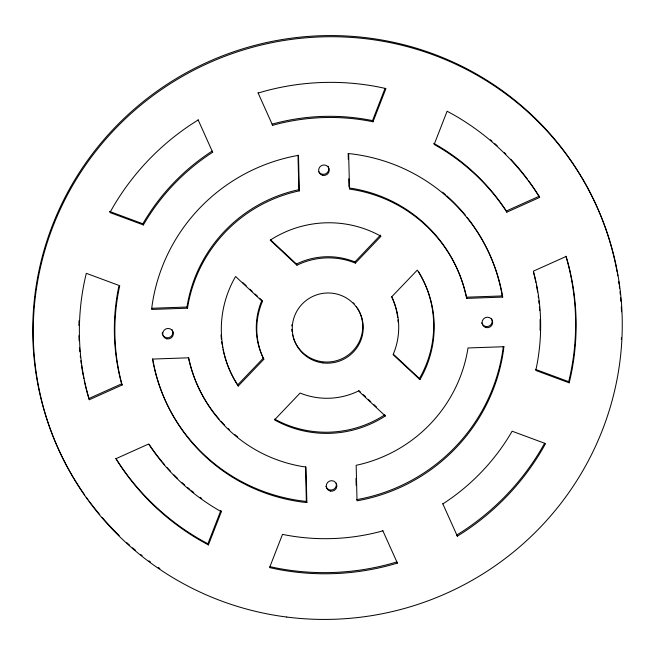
<?xml version="1.0" encoding="UTF-8"?>
<svg xmlns="http://www.w3.org/2000/svg" width="655" height="655" viewBox="0 0 655 655"><rect width="100%" height="100%" fill="white"/><g stroke="black" fill="none" stroke-linecap="round" stroke-linejoin="round"><path stroke-width="0.98" d="M503.286 346.495L502.934 349.336A177.865 175.057 -23.7 0 1 360.307 498.963L356.517 499.659M187.518 308.186L187.011 307.031L187.42 304.444A142.291 140.047 -23.7 0 1 296.248 190.269L298.836 189.713L299.343 190.867L296.756 191.424A142.291 140.047 -23.7 0 0 187.928 305.598L187.518 308.186L151.592 309.447L152.066 305.664A177.865 175.057 -23.7 0 1 294.693 156.037L298.483 155.341L299.343 190.867M569.211 382.839L570.923 375.331A249.015 245.076 -23.7 0 0 568.229 263.809L566.166 256.433L533.366 271.162L533.874 272.988A213.44 210.067 -23.7 0 1 536.183 368.577L535.757 370.435L569.211 382.839L568.712 381.685L570.415 374.177A249.015 245.076 -23.7 0 0 567.729 262.655L565.92 256.195M208.405 544.935L207.897 543.781L220.833 510.54L221.341 511.686L208.405 544.935L201.658 541.218A249.015 245.076 -23.7 0 1 120.012 465.173L115.87 458.729L148.669 443.992L149.692 445.588A213.44 210.067 -23.7 0 0 219.671 510.769L221.341 511.686M258.029 92.813L272.627 125.318L274.478 124.794A213.44 210.067 -23.7 0 1 371.139 121.396L373.014 121.789L372.507 120.635L385.066 88.343M373.014 121.789L385.942 88.548L378.369 86.943A249.015 245.076 -23.7 0 0 265.602 90.914L258.119 93.043M259.658 298.254L261.885 300.334L261.058 302.373A71.149 70.019 -23.7 0 0 262.344 356.074L263.826 359.3L238.215 386.049L236.864 383.936A106.716 105.029 -23.7 0 1 234.326 278.702L235.579 276.5L262.393 301.488L261.566 303.527A71.149 70.019 -23.7 0 0 262.851 357.229L263.826 359.3M143.388 224.952L142.88 223.797L143.822 222.135A213.44 210.067 -23.7 0 1 210.542 152.14L212.163 151.1L212.67 152.255L211.049 153.286A213.44 210.067 -23.7 0 0 144.329 223.29L143.388 224.952L109.934 212.548L113.765 205.826A249.015 245.076 -23.7 0 1 191.604 124.163L198.162 119.98M391.682 296.854L417.292 270.106L418.643 272.21A106.716 105.029 -23.7 0 1 421.181 377.452L419.929 379.654L419.421 378.5L420.674 376.298A106.716 105.029 -23.7 0 0 418.586 271.792M544.592 443.296L541.235 449.174A249.015 245.076 -23.7 0 1 463.396 530.837L456.838 535.02L457.346 536.175L463.904 531.991A249.015 245.076 -23.7 0 0 541.742 450.329L545.574 443.607L512.12 431.203L511.178 432.865A213.44 210.067 -23.7 0 1 444.458 502.86L442.837 503.9M355.403 263.105L353.348 262.303A71.149 70.019 -23.7 0 0 299.048 264.211L296.936 265.201L270.204 240.172L272.349 238.805A106.716 105.029 -23.7 0 1 378.762 235.063L380.973 236.275L355.403 263.105L354.895 261.951L380.465 235.12M238.215 386.049L237.708 384.894L263.318 358.146M385.304 415.982L383.159 417.35A106.716 105.029 -23.7 0 1 276.738 421.091L274.535 419.88L300.105 393.049L302.16 393.851A71.149 70.019 -23.7 0 0 356.459 391.944L358.572 390.953L385.304 415.982L384.796 414.828L382.651 416.195A106.716 105.029 -23.7 0 1 276.238 419.937L274.764 419.126M270.441 239.714L296.428 264.047L298.541 263.056A71.149 70.019 -23.7 0 1 352.84 261.148L354.895 261.951M118.817 286.423A213.44 210.067 -23.7 0 0 121.126 382.012L121.633 383.838L88.834 398.567L89.342 399.722L122.141 384.993L121.625 383.167A213.44 210.067 -23.7 0 1 119.325 287.578L119.742 285.719L86.288 273.315L84.585 280.823A249.015 245.076 -23.7 0 0 87.271 392.345L89.342 399.722M433.659 143.314L435.329 144.231A213.44 210.067 -23.7 0 1 505.308 209.412L506.331 211.008L539.13 196.271L539.638 197.425L506.839 212.163L505.816 210.566A213.44 210.067 -23.7 0 0 435.837 145.377L434.167 144.46L447.103 111.219L453.85 114.928A249.015 245.076 -23.7 0 1 535.495 190.982L539.638 197.425M382.872 530.837L381.022 531.361A213.44 210.067 -23.7 0 1 284.368 534.758L282.493 534.365L269.565 567.607L277.13 569.211A249.015 245.076 -23.7 0 0 389.905 565.24L397.389 563.112L396.881 561.957L389.398 564.086A249.015 245.076 -23.7 0 1 276.631 568.057L269.999 566.657M152.083 308.259L187.011 307.031M466.286 297.206L502.213 295.937L502.712 297.092L466.794 298.361L465.754 294.652A142.291 140.047 -23.7 0 0 351.612 188.321L349.868 188.075M306.859 502.573L306 467.048L303.388 466.679A142.291 140.047 -23.7 0 1 189.246 360.348L188.714 357.794L152.787 359.063L153.45 362.805A177.865 175.057 -23.7 0 0 303.036 502.156L306.859 502.573L306.352 501.419L302.528 501.001A177.865 175.057 -23.7 0 1 154.326 368.192M372.507 120.635L370.632 120.242A213.44 210.067 -23.7 0 0 273.978 123.639L272.128 124.163L272.627 125.318M109.426 211.393L142.88 223.797M535.258 369.281L568.712 381.685M207.897 543.781L201.15 540.072A249.015 245.076 -23.7 0 1 119.505 464.018L115.878 458.377M393.352 354.208L419.421 378.5M419.929 379.654L393.115 354.666L393.942 352.627A71.149 70.019 -23.7 0 0 392.656 298.926L391.526 296.445M242.522 282.289L246.247 285.76M249.973 289.232L252.208 291.311M255.188 294.087L257.423 296.166M358.809 390.495L360.291 391.886M363.263 394.67L365.49 396.75M368.462 399.534L370.689 401.621M373.661 404.397L376.625 407.181M539.13 196.271L534.988 189.827A249.015 245.076 -23.7 0 0 528.65 180.796M237.708 384.894L236.357 382.79A106.716 105.029 -23.7 0 1 226.425 361.871M442.739 503.662L457.346 536.175M198.072 119.75L212.67 152.255M382.782 530.599L397.389 563.112M506.331 211.008L506.839 212.163M296.428 264.047L296.936 265.201M261.885 300.334L262.393 301.488M121.633 383.838L122.141 384.993M88.572 397.651L86.771 391.191A249.015 245.076 -23.7 0 1 84.863 383.396M466.794 298.361L466.262 295.806A142.291 140.047 -23.7 0 0 352.12 189.475L349.508 189.099L348.648 153.581L352.472 153.999A177.865 175.057 -23.7 0 1 502.058 293.35L502.712 297.092M188.386 357.491L188.738 359.194A142.291 140.047 -23.7 0 0 219.106 419.11M502.213 295.937L501.55 292.195A177.865 175.057 -23.7 0 0 476.16 229.799M152.451 358.842L152.779 360.717M348.165 153.442L348.313 159.525M348.779 178.815L348.976 186.937M356.001 478.346L356.173 485.445M298 155.202L298.836 189.713M305.517 466.917L306.352 501.419M154.113 367.267A177.865 175.057 -23.7 0 1 152.942 361.65M442.493 192.152A177.865 175.057 -23.7 0 1 445.408 194.641M446.841 195.902A177.865 175.057 -23.7 0 1 465.386 215.192M467.187 217.427A177.865 175.057 -23.7 0 1 468.366 218.926M468.955 219.687A177.865 175.057 -23.7 0 1 472.37 224.288M472.926 225.066A177.865 175.057 -23.7 0 1 475.628 228.996M237.667 436.869A142.291 140.047 -23.7 0 1 234.817 434.543M229.307 429.672A142.291 140.047 -23.7 0 1 227.973 428.411M224.706 425.185A142.291 140.047 -23.7 0 1 220.931 421.173M84.691 494.975A295.258 290.591 -23.7 0 1 213.841 59.376A295.258 290.591 -23.7 0 1 616.592 269.27M616.773 270.204A295.258 290.591 -23.7 0 1 617.116 272.079M617.452 273.954A295.258 290.591 -23.7 0 1 617.78 275.829M618.664 281.47A295.258 290.591 -23.7 0 1 619.073 284.295M619.327 286.186A295.258 290.591 -23.7 0 1 619.564 288.077M620.007 291.86A295.258 290.591 -23.7 0 1 620.31 294.701M620.58 297.542A295.258 290.591 -23.7 0 1 620.899 301.341M621.284 307.039A295.258 290.591 -23.7 0 1 621.521 311.805M621.415 337.538A295.258 290.591 -23.7 0 1 621.317 339.437M159.869 568.573A295.258 290.591 -23.7 0 1 158.289 567.5M150.486 561.998A295.258 290.591 -23.7 0 1 148.947 560.86M142.119 555.645A295.258 290.591 -23.7 0 1 140.629 554.457M135.454 550.233A295.258 290.591 -23.7 0 1 132.547 547.768M129.674 545.255A295.258 290.591 -23.7 0 1 126.833 542.717M119.194 535.528A295.258 290.591 -23.7 0 1 102.229 517.491M99.765 514.593A295.258 290.591 -23.7 0 1 92.592 505.693M92.011 504.94A295.258 290.591 -23.7 0 1 89.145 501.141M88.016 499.609A295.258 290.591 -23.7 0 1 86.345 497.301M533.62 272.783A213.44 210.067 -23.7 0 1 535.839 282.354M536.412 285.244A213.44 210.067 -23.7 0 1 537.599 292.024M538.181 295.913A213.44 210.067 -23.7 0 1 538.435 297.861M538.795 300.792A213.44 210.067 -23.7 0 1 539.106 303.724M539.384 306.663A213.44 210.067 -23.7 0 1 539.679 310.585M540.08 319.435A213.44 210.067 -23.7 0 1 540.064 330.267M201.707 498.471A213.44 210.067 -23.7 0 1 200.102 497.317M193.806 492.568A213.44 210.067 -23.7 0 1 191.497 490.726M189.966 489.482A213.44 210.067 -23.7 0 1 187.698 487.59M184.718 485.019A213.44 210.067 -23.7 0 1 181.787 482.383M177.48 478.338A213.44 210.067 -23.7 0 1 173.984 474.875M170.57 471.33A213.44 210.067 -23.7 0 1 167.246 467.711M164.651 464.755A213.44 210.067 -23.7 0 1 162.104 461.759M161.482 460.997A213.44 210.067 -23.7 0 1 157.2 455.61M156.602 454.832A213.44 210.067 -23.7 0 1 149.184 444.434M84.642 382.422A249.015 245.076 -23.7 0 1 84.217 380.457M83.807 378.5A249.015 245.076 -23.7 0 1 83.406 376.527M83.218 375.544A249.015 245.076 -23.7 0 1 81.531 365.654M81.236 363.664A249.015 245.076 -23.7 0 1 80.835 360.684M80.475 357.695A249.015 245.076 -23.7 0 1 80.254 355.698M79.853 351.702A249.015 245.076 -23.7 0 1 79.525 347.699M79.108 340.682A249.015 245.076 -23.7 0 1 78.936 335.663M78.903 325.609A249.015 245.076 -23.7 0 1 79.042 320.59M490.382 139.752A249.015 245.076 -23.7 0 1 491.913 141.062M494.926 143.723A249.015 245.076 -23.7 0 1 497.17 145.746M504.432 152.68A249.015 245.076 -23.7 0 1 505.848 154.105M510.72 159.181A249.015 245.076 -23.7 0 1 527.455 179.183M491.422 318.526A5.338 5.248 -23.7 0 1 489.031 326.108A5.338 5.248 -23.7 0 1 481.769 322.858M357.548 308.3A35.575 35.01 -23.7 0 1 341.607 358.858A35.575 35.01 -23.7 0 1 293.203 337.21M292.891 336.105A35.575 35.01 -23.7 0 1 292.621 334.992M292.024 331.602A35.575 35.01 -23.7 0 1 291.819 329.318M291.794 325.871A35.575 35.01 -23.7 0 1 291.86 324.724M353.356 302.856A35.575 35.01 -23.7 0 1 354.134 303.707M356.271 306.393A35.575 35.01 -23.7 0 1 356.926 307.342M327.983 166.272A5.338 5.248 -23.7 0 1 326.215 173.526A5.338 5.248 -23.7 0 1 318.895 171.856M226.147 361.052A106.716 105.029 -23.7 0 1 224.403 355.297M224.182 354.47A106.716 105.029 -23.7 0 1 223.764 352.799M223.371 351.129A106.716 105.029 -23.7 0 1 223.003 349.451M222.659 347.764A106.716 105.029 -23.7 0 1 222.356 346.069M222.07 344.374A106.716 105.029 -23.7 0 1 221.701 341.82M221.39 339.257A106.716 105.029 -23.7 0 1 221.022 334.967M392.148 297.771A71.149 70.019 -23.7 0 1 395.759 307.825M395.956 308.562A71.149 70.019 -23.7 0 1 396.504 310.789M396.668 311.534A71.149 70.019 -23.7 0 1 397.683 317.569M397.929 319.845A71.149 70.019 -23.7 0 1 398.101 322.137M336.162 483.243A5.338 5.248 -23.7 0 1 332.552 489.817A5.338 5.248 -23.7 0 1 325.944 486.329M172.085 329.752A5.338 5.248 -23.7 0 1 170.308 337.006A5.338 5.248 -23.7 0 1 162.997 335.335M162.432 334.083A5.338 5.248 -23.7 0 1 162.219 332.732M503.908 346.708L503.441 350.49A177.865 175.057 -23.7 0 1 360.815 500.117L357.024 500.813L356.164 465.287L358.752 464.731A142.291 140.047 -23.7 0 0 467.58 350.556L467.989 347.969L503.908 346.708M286.718 617.043A295.258 290.591 -23.7 0 0 600.832 215.814A295.258 290.591 -23.7 0 0 95.704 151.37A295.258 290.591 -23.7 0 0 286.718 617.043M322.694 175.344A5.338 5.248 -23.7 0 0 329.056 168.671A5.338 5.248 -23.7 0 0 320.099 166.624A5.338 5.248 -23.7 0 0 322.694 175.344M330.308 491.07A5.338 5.248 -23.7 0 0 336.67 484.397A5.338 5.248 -23.7 0 0 327.705 482.35A5.338 5.248 -23.7 0 0 330.308 491.07M486.125 327.598A5.338 5.248 -23.7 0 0 492.486 320.925A5.338 5.248 -23.7 0 0 483.529 318.879A5.338 5.248 -23.7 0 0 486.125 327.598M322.809 362.895A35.575 35.01 -23.7 0 0 360.651 314.556A35.575 35.01 -23.7 0 0 299.793 306.786A35.575 35.01 -23.7 0 0 322.809 362.895M166.788 338.831A5.338 5.248 -23.7 0 0 173.149 332.151A5.338 5.248 -23.7 0 0 164.192 330.112A5.338 5.248 -23.7 0 0 166.788 338.831"/></g></svg>
